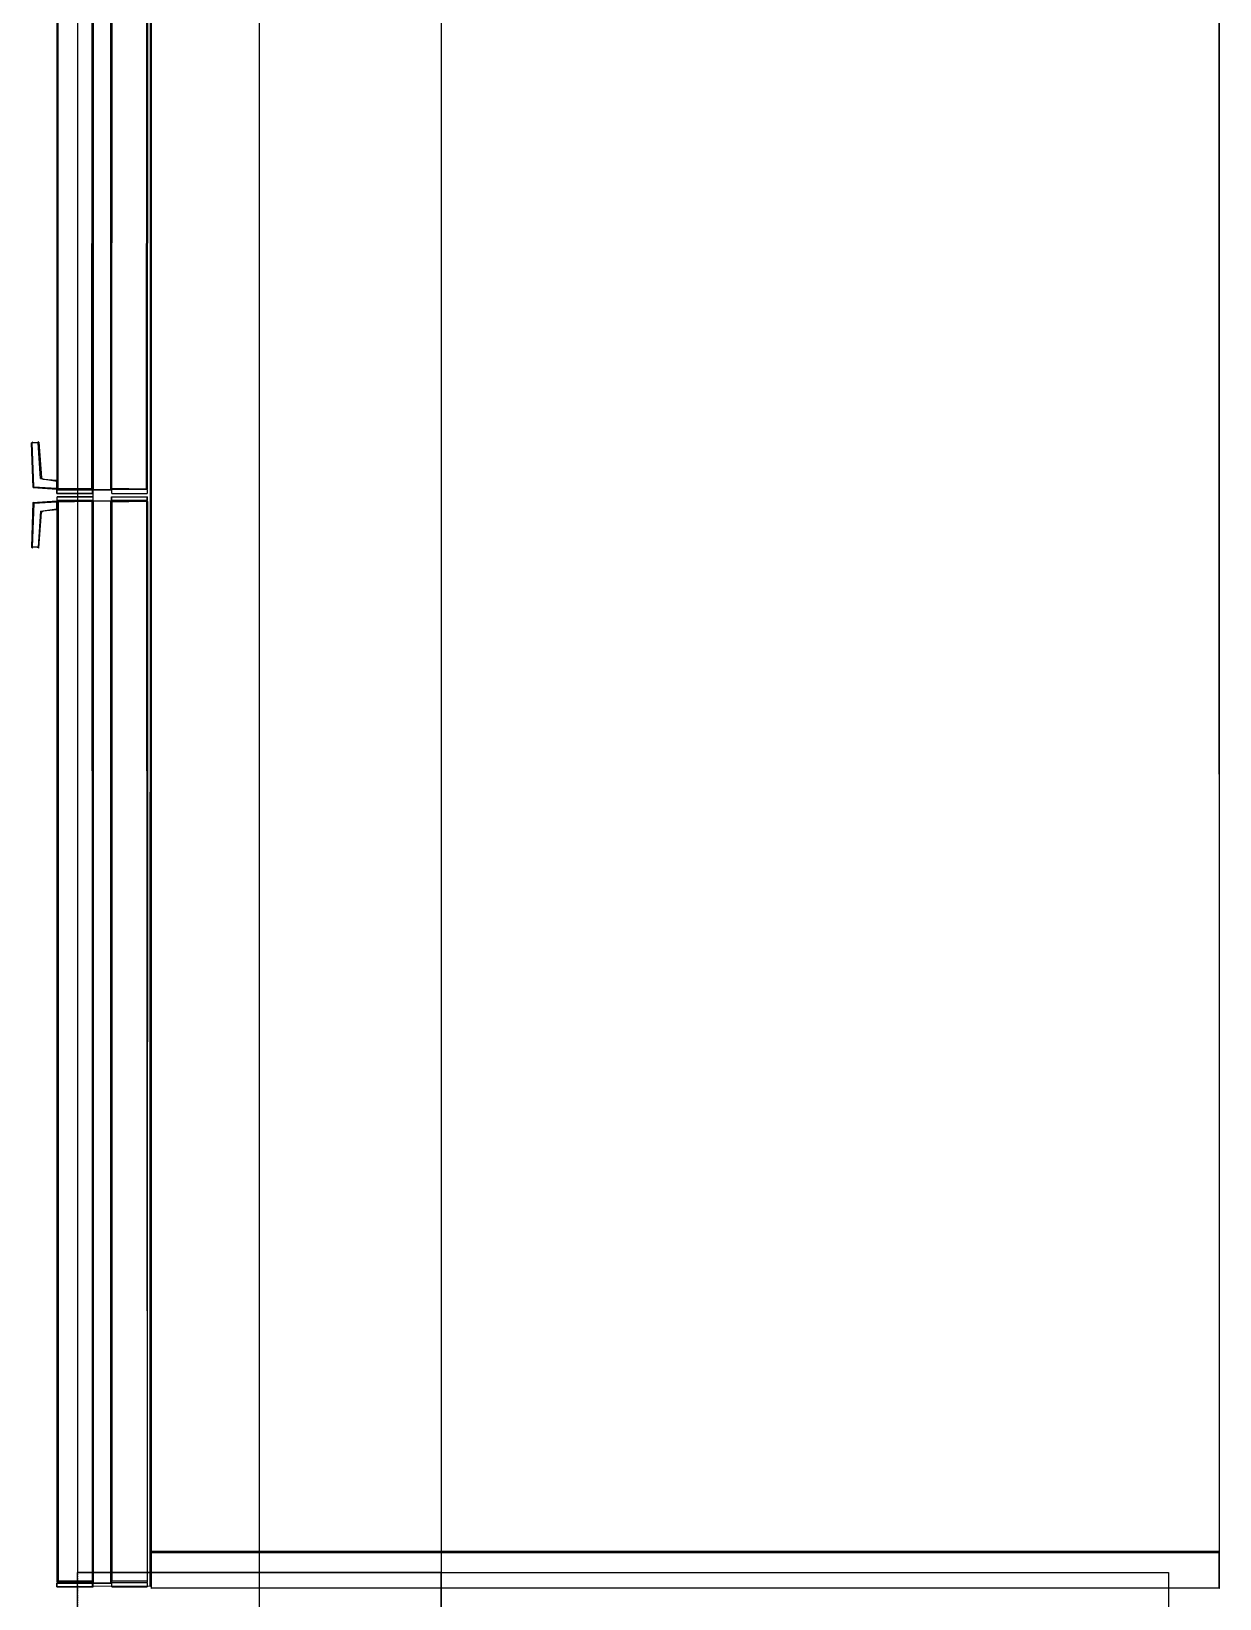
# Model space of a CAD drawing. Extents: x 11992 to 29481, y -6727 to 6811.
# Drawn here: x 15874 to 16528, y -2334 to -1472 of the extents above; entities that cross this region are included whole.
import ezdxf

# ---------------------------------------------------------------- set-up
doc = ezdxf.new("R2010")
doc.units = 0
doc.header["$MEASUREMENT"] = 0
doc.linetypes.add('DASHED', pattern=[19.05, 12.7, -6.35])
doc.layers.get('0').update_dxf_attribs({"color": 8, "linetype": 'CONTINUOUS'})
doc.layers.add('DQ-BEAM-DASH', color=8, linetype='DASHED')

# ---------------------------------------------------------------- blocks, each defined once
blk = doc.blocks.new('MB-B')
at = {"layer": 'DQ-BEAM-DASH', "ltscale": 0.01}
for p, q in [((-14200, 4800), (-14200, 1800)), ((-14000, 4800), (-14000, 1800))]:
    blk.add_line(p, q, dxfattribs=at)

msp = doc.modelspace()

# ---------------------------------------------------------------- linework, layer by layer
for p, q in [((15899.59, -769.41, 379.57), (15899.59, -2319.41, 379.57)), ((15899.59, -769.41, -40.43), (15899.59, -2319.41, -40.43)), ((15999.62, -769.41, -2440.43), (15999.62, -3969.41, -2440.43)), ((16099.59, -769.4, -40.43), (16099.59, -2319.4, -40.43)), ((16099.59, -769.4, 379.57), (16099.59, -2319.4, 379.57)), ((16099.59, -769.4, -40.43), (16099.59, -3969.41, -40.43)), ((16099.59, -769.4, 379.57), (16099.59, -3969.41, 379.57)), ((16099.62, -769.41, -2440.43), (16099.63, -3969.41, -2440.43)), ((15888.56, -1128.78, -2426.22), (15888.31, -1723.31, -2426.22)), ((15888.56, -1128.78, -2428.16), (15888.31, -1723.31, -2428.16)), ((15888.31, -1129.03, -72.23), (15888.56, -1723.56, -72.23)), ((15888.31, -1129.03, -70.29), (15888.56, -1723.56, -70.29)), ((15888.56, -1723.33, -1460.85), (15888.56, -1128.98, -1460.85)), ((15888.56, -1723.33, -1462.79), (15888.56, -1128.98, -1462.79)), ((15888.56, -1723.33, -1653.69), (15888.56, -1128.98, -1653.69)), ((15888.56, -1723.33, -1655.63), (15888.56, -1128.98, -1655.63)), ((15888.81, -1723.08, -1653.44), (15889.06, -1128.98, -1653.44)), ((15888.81, -1723.08, -1460.6), (15888.81, -1129.23, -1460.6)), ((15889.06, -1723.33, -1655.88), (15888.81, -1129.23, -1655.88)), ((15889.06, -1723.33, -1463.04), (15889.06, -1128.98, -1463.04)), ((15907.68, -1723.33, -1460.6), (15907.68, -1128.98, -1460.6)), ((15907.93, -1723.08, -1655.88), (15907.68, -1128.98, -1655.88)), ((15907.68, -1723.33, -1653.44), (15907.93, -1129.23, -1653.44)), ((15907.93, -1128.78, -72.23), (15907.93, -1723.56, -72.23)), ((15907.93, -1128.78, -70.29), (15907.93, -1723.56, -70.29)), ((15908.18, -1129.03, -2426.22), (15907.93, -1723.56, -2426.22)), ((15908.18, -1129.03, -2428.16), (15907.93, -1723.56, -2428.16)), ((15907.93, -1723.08, -1463.04), (15907.93, -1129.23, -1463.04)), ((15908.18, -2326.87, -2428.68), (15908.38, -1126.09, -2428.68)), ((15908.18, -2326.87, -2440.2), (15908.38, -1126.09, -2440.2)), ((15908.18, -1723.33, -1462.79), (15908.18, -1128.98, -1462.79)), ((15908.18, -1723.33, -1460.85), (15908.18, -1128.98, -1460.85)), ((15908.18, -1723.33, -1655.63), (15908.18, -1128.98, -1655.63)), ((15908.18, -1723.33, -1653.69), (15908.18, -1128.98, -1653.69)), ((15908.49, -1723.88, -2425.97), (15908.29, -1128.89, -2425.97)), ((15908.49, -1723.68, -72.28), (15908.49, -1128.69, -72.28)), ((15918.03, -1723.88, -2425.97), (15918.03, -1128.69, -2426.17)), ((15918.03, -1723.68, -72.28), (15918.03, -1128.69, -72.28)), ((15918.58, -1128.78, -70.29), (15918.33, -1723.31, -70.29)), ((15918.58, -1128.78, -2428.16), (15918.33, -1723.31, -2428.16)), ((15918.58, -1128.78, -2426.22), (15918.33, -1723.31, -2426.22)), ((15918.33, -1129.03, -72.22), (15918.33, -1723.31, -72.22)), ((15937.95, -1128.78, -2428.16), (15937.95, -1723.56, -2428.16)), ((15938.2, -1129.03, -2426.22), (15937.95, -1723.56, -2426.22)), ((15937.96, -1128.78, -72.22), (15937.96, -1723.56, -72.22)), ((15937.96, -1128.78, -70.29), (15937.96, -1723.56, -70.29)), ((15939.64, -2327.07, -2440.2), (15939.84, -1126.29, -2440.2)), ((15939.64, -2327.07, -2428.68), (15939.84, -1126.29, -2428.68)), ((15940.4, -2328.06, -50.38), (15940.4, -1125.18, -69.7)), ((15940.4, -2328.06, -69.7), (15940.4, -1125.78, -70)), ((16527.76, -2327.76, -50.38), (16527.76, -1125.48, -50.38)), ((16527.76, -2327.76, -69.7), (16527.76, -1125.48, -69.7)), ((15888.43, -1722.93, -72.77), (15888.56, -1129.29, -72.84)), ((15888.43, -1722.93, -1460.32), (15888.56, -1129.29, -1460.25)), ((15888.43, -1722.93, -1656.16), (15888.56, -1129.29, -1656.22)), ((15888.43, -1722.93, -2425.7), (15888.56, -1129.29, -2425.64)), ((15888.43, -1722.93, -1463.29), (15888.56, -1129.29, -1463.35)), ((15888.43, -1722.93, -1653.16), (15888.56, -1129.29, -1653.09)), ((15907.62, -1723.38, -72.59), (15907.94, -1129.29, -72.84)), ((15907.62, -1723.38, -1460.5), (15907.94, -1129.29, -1460.25)), ((15907.62, -1723.38, -1655.97), (15907.94, -1129.29, -1656.22)), ((15907.62, -1723.38, -2425.89), (15907.94, -1129.29, -2425.64)), ((15907.62, -1723.38, -1463.1), (15907.94, -1129.29, -1463.35)), ((15907.62, -1723.38, -1653.34), (15907.94, -1129.29, -1653.09)), ((15918.42, -1722.93, -72.77), (15918.55, -1129.29, -72.84)), ((15918.42, -1722.93, -2425.69), (15918.55, -1129.29, -2425.63)), ((15937.61, -1723.38, -72.59), (15937.93, -1129.29, -72.84)), ((15937.61, -1723.38, -2425.88), (15937.93, -1129.29, -2425.63)), ((15939.98, -2307.88, -2428.68), (15940.18, -1146.08, -2428.68)), ((15940.18, -2308.08, -2440.2), (15940.18, -1146.08, -2440.2)), ((16527.76, -2307.88, -2440.2), (16527.36, -1146.27, -2440.4)), ((16527.76, -2307.88, -2428.68), (16527.56, -1146.07, -2428.68)), ((15874.45, -1698.08, -1649.88), (15874.27, -1698.01, -1649.54)), ((15874.45, -1698.08, -1466.5), (15874.27, -1698.01, -1466.85)), ((15874.27, -1698.01, -1649.54), (15874.27, -1698.01, -1466.85)), ((15875.19, -1722.55, -1649.57), (15874.27, -1698.01, -1649.54)), ((15875.19, -1722.55, -1466.81), (15874.27, -1698.01, -1466.85)), ((15874.55, -1697.77, -1649.78), (15874.45, -1698.08, -1649.88)), ((15874.55, -1697.77, -1466.6), (15874.45, -1698.08, -1466.5)), ((15874.45, -1698.08, -1649.88), (15874.79, -1698.01, -1650.05)), ((15874.45, -1698.08, -1466.5), (15874.79, -1698.01, -1466.33)), ((15874.55, -1697.77, -1649.78), (15874.86, -1697.66, -1649.88)), ((15874.55, -1697.77, -1466.6), (15874.86, -1697.66, -1466.5)), ((15874.86, -1697.66, -1649.88), (15874.79, -1697.49, -1649.54)), ((15874.86, -1697.66, -1466.5), (15874.79, -1697.49, -1466.85)), ((15877.98, -1698.01, -1650.05), (15874.79, -1698.01, -1650.05)), ((15877.98, -1698.01, -1466.33), (15874.79, -1698.01, -1466.33)), ((15875.58, -1722.16, -1650.12), (15874.79, -1698.01, -1650.05)), ((15875.58, -1722.16, -1466.26), (15874.79, -1698.01, -1466.33)), ((15877.91, -1697.66, -1649.88), (15877.98, -1698.01, -1650.05)), ((15878.22, -1697.77, -1649.78), (15877.91, -1697.66, -1649.88)), ((15878.22, -1697.77, -1466.6), (15877.91, -1697.66, -1466.5)), ((15877.91, -1697.66, -1466.5), (15877.98, -1698.01, -1466.33)), ((15878.33, -1697.66, -1466.91), (15877.98, -1697.49, -1466.85)), ((15878.33, -1697.66, -1649.47), (15877.98, -1697.49, -1649.54)), ((15877.98, -1697.49, -1466.85), (15877.98, -1697.49, -1649.54)), ((15879.37, -1717.73, -1650.12), (15877.98, -1698.01, -1650.05)), ((15879.37, -1717.73, -1466.26), (15877.98, -1698.01, -1466.33)), ((15878.22, -1697.77, -1649.78), (15878.33, -1697.66, -1649.47)), ((15878.22, -1697.77, -1466.6), (15878.33, -1697.66, -1466.91)), ((15878.33, -1697.66, -1649.47), (15878.33, -1697.66, -1466.91)), ((15878.33, -1697.66, -1466.91), (15879.77, -1717.34, -1466.81)), ((15878.33, -1697.66, -1649.47), (15879.77, -1717.34, -1649.57)), ((15875.19, -1722.55, -1649.57), (15875.58, -1722.16, -1650.12)), ((15875.58, -1722.16, -1466.26), (15875.19, -1722.55, -1466.81)), ((15875.19, -1722.55, -1649.57), (15875.19, -1722.55, -1466.81)), ((15875.19, -1722.55, -1466.81), (15888.21, -1723.46, -1466.85)), ((15875.19, -1722.55, -1649.57), (15888.21, -1723.46, -1649.54)), ((15875.58, -1722.16, -1650.12), (15888.21, -1722.95, -1650.05)), ((15875.58, -1722.16, -1466.26), (15888.21, -1722.95, -1466.33)), ((15879.37, -1717.73, -1650.12), (15879.77, -1717.34, -1649.57)), ((15879.77, -1717.34, -1466.81), (15879.37, -1717.73, -1466.26)), ((15879.37, -1717.73, -1650.12), (15888.21, -1719.16, -1650.05)), ((15879.37, -1717.73, -1466.26), (15888.21, -1719.16, -1466.33)), ((15879.77, -1717.34, -1466.81), (15879.77, -1717.34, -1649.57)), ((15879.77, -1717.34, -1649.57), (15880.7, -1718.03, -1649.57)), ((15879.77, -1717.34, -1466.81), (15880.7, -1718.03, -1466.81)), ((15880.7, -1718.03, -1649.57), (15888.21, -1718.64, -1649.54)), ((15880.7, -1718.03, -1649.57), (15880.7, -1718.03, -1466.81)), ((15880.7, -1718.03, -1466.81), (15888.21, -1718.64, -1466.85)), ((15888.16, -1718.82, -1466.5), (15888.21, -1718.64, -1466.85)), ((15888.16, -1718.82, -1649.88), (15888.21, -1718.64, -1649.54)), ((15888.16, -1718.82, -1649.88), (15888.21, -1719.16, -1650.05)), ((15888.4, -1718.92, -1649.78), (15888.16, -1718.82, -1649.88)), ((15888.4, -1718.92, -1466.6), (15888.16, -1718.82, -1466.5)), ((15888.16, -1718.82, -1466.5), (15888.21, -1719.16, -1466.33)), ((15888.16, -1723.29, -1649.88), (15888.21, -1722.95, -1650.05)), ((15888.16, -1723.29, -1466.5), (15888.21, -1722.95, -1466.33)), ((15888.4, -1723.19, -1649.78), (15888.16, -1723.29, -1649.88)), ((15888.4, -1723.19, -1466.6), (15888.16, -1723.29, -1466.5)), ((15888.16, -1723.29, -1649.88), (15888.21, -1723.46, -1649.54)), ((15888.16, -1723.29, -1466.5), (15888.21, -1723.46, -1466.85)), ((15888.21, -1718.64, -1466.85), (15888.21, -1718.64, -1649.54)), ((15888.21, -1719.16, -1650.05), (15888.21, -1722.95, -1650.05)), ((15888.21, -1722.95, -1466.33), (15888.21, -1719.16, -1466.33)), ((15888.21, -1723.46, -1649.54), (15888.21, -1723.46, -1466.85)), ((15907.93, -1723.56, -2428.16), (15888.31, -1723.31, -2428.16)), ((15888.31, -1723.31, -2428.16), (15888.31, -1723.31, -2426.22)), ((15907.93, -1723.56, -2426.22), (15888.31, -1723.31, -2426.22)), ((15907.93, -1723.93, -2428.38), (15888.31, -1723.93, -2428.13)), ((15888.31, -1725.86, -2428.13), (15888.31, -1723.93, -2428.13)), ((15888.4, -1718.92, -1466.6), (15888.4, -1723.19, -1466.6)), ((15888.4, -1723.19, -1649.78), (15888.4, -1718.92, -1649.78)), ((15888.4, -1718.92, -1466.6), (15888.4, -1718.92, -1649.78)), ((15888.4, -1723.19, -1466.6), (15888.4, -1723.19, -1649.78)), ((15888.43, -1722.93, -72.77), (15907.62, -1723.38, -72.59)), ((15888.43, -1722.93, -72.77), (15888.43, -1722.93, -1460.32)), ((15888.43, -1722.93, -1460.32), (15907.62, -1723.38, -1460.5)), ((15888.43, -1722.93, -1656.16), (15907.62, -1723.38, -1655.97)), ((15888.43, -1722.93, -1656.16), (15888.43, -1722.93, -2425.7)), ((15888.43, -1722.93, -2425.7), (15907.62, -1723.38, -2425.89)), ((15888.43, -1722.93, -1463.29), (15888.43, -1722.93, -1653.16)), ((15888.43, -1722.93, -1463.29), (15907.62, -1723.38, -1463.1)), ((15888.43, -1722.93, -1653.16), (15907.62, -1723.38, -1653.34)), ((15888.56, -1723.33, -1460.85), (15888.65, -1723.24, -1460.69)), ((15888.65, -1723.24, -1462.94), (15888.56, -1723.33, -1462.79)), ((15888.56, -1723.33, -1653.69), (15888.65, -1723.24, -1653.53)), ((15888.65, -1723.24, -1655.78), (15888.56, -1723.33, -1655.63)), ((15888.56, -1723.33, -1460.85), (15888.56, -1723.33, -1462.79)), ((15888.81, -1723.58, -1462.79), (15888.56, -1723.33, -1462.79)), ((15888.56, -1723.33, -1460.85), (15888.81, -1723.58, -1460.85)), ((15888.56, -1723.33, -1653.69), (15888.56, -1723.33, -1655.63)), ((15888.81, -1723.58, -1655.63), (15888.56, -1723.33, -1655.63)), ((15888.56, -1723.33, -1653.69), (15888.81, -1723.58, -1653.69)), ((15888.78, -1723.59, -72.23), (15888.56, -1723.56, -72.23)), ((15888.56, -1723.56, -72.23), (15888.56, -1723.56, -70.29)), ((15888.78, -1723.59, -70.29), (15888.56, -1723.56, -70.29)), ((15888.56, -1723.93, -70.08), (15908.18, -1723.93, -70.33)), ((15888.56, -1725.86, -70.08), (15888.56, -1723.93, -70.08)), ((15888.56, -1723.93, -2428.38), (15888.56, -1723.93, -70.08)), ((15888.65, -1723.24, -1460.69), (15888.81, -1723.08, -1460.6)), ((15888.65, -1723.24, -1653.53), (15888.81, -1723.08, -1653.44)), ((15888.91, -1723.49, -1460.69), (15888.65, -1723.24, -1460.69)), ((15888.91, -1723.49, -1462.94), (15888.65, -1723.24, -1462.94)), ((15888.91, -1723.49, -1653.53), (15888.65, -1723.24, -1653.53)), ((15888.91, -1723.49, -1655.78), (15888.65, -1723.24, -1655.78)), ((15907.71, -1723.59, -70.29), (15888.78, -1723.59, -70.29)), ((15888.78, -1723.59, -72.23), (15907.71, -1723.59, -72.23)), ((15907.68, -1723.33, -1460.6), (15888.81, -1723.08, -1460.6)), ((15907.68, -1723.33, -1653.44), (15888.81, -1723.08, -1653.44)), ((15888.81, -1723.58, -1460.85), (15888.91, -1723.49, -1460.69)), ((15888.91, -1723.49, -1462.94), (15888.81, -1723.58, -1462.79)), ((15888.81, -1723.58, -1653.69), (15888.91, -1723.49, -1653.53)), ((15888.91, -1723.49, -1655.78), (15888.81, -1723.58, -1655.63)), ((15889.03, -1723.62, -1462.79), (15888.81, -1723.58, -1462.79)), ((15888.81, -1723.58, -1460.85), (15888.81, -1723.58, -1462.79)), ((15889.03, -1723.62, -1460.85), (15888.81, -1723.58, -1460.85)), ((15888.81, -1723.58, -1653.69), (15888.81, -1723.58, -1655.63)), ((15889.03, -1723.62, -1655.63), (15888.81, -1723.58, -1655.63)), ((15889.03, -1723.62, -1653.69), (15888.81, -1723.58, -1653.69)), ((15889.06, -1723.33, -1463.04), (15888.91, -1723.49, -1462.94)), ((15889.06, -1723.33, -1655.88), (15888.91, -1723.49, -1655.78)), ((15889.03, -1723.62, -1462.79), (15907.71, -1723.62, -1462.79)), ((15907.71, -1723.62, -1460.85), (15889.03, -1723.62, -1460.85)), ((15889.03, -1723.62, -1655.63), (15907.71, -1723.62, -1655.63)), ((15907.71, -1723.62, -1653.69), (15889.03, -1723.62, -1653.69)), ((15907.93, -1723.08, -1463.04), (15889.06, -1723.33, -1463.04)), ((15907.93, -1723.08, -1655.88), (15889.06, -1723.33, -1655.88)), ((15907.62, -1723.38, -72.59), (15907.62, -1723.38, -1460.5)), ((15907.62, -1723.38, -1655.97), (15907.62, -1723.38, -2425.89)), ((15907.62, -1723.38, -1463.1), (15907.62, -1723.38, -1653.34)), ((15907.84, -1723.49, -1460.69), (15907.68, -1723.33, -1460.6)), ((15907.84, -1723.49, -1653.53), (15907.68, -1723.33, -1653.44)), ((15907.71, -1723.59, -72.23), (15907.93, -1723.56, -72.23)), ((15907.71, -1723.59, -70.29), (15907.93, -1723.56, -70.29)), ((15907.71, -1723.62, -1460.85), (15907.93, -1723.58, -1460.85)), ((15907.71, -1723.62, -1462.79), (15907.93, -1723.58, -1462.79)), ((15907.71, -1723.62, -1653.69), (15907.93, -1723.58, -1653.69)), ((15907.71, -1723.62, -1655.63), (15907.93, -1723.58, -1655.63)), ((15907.84, -1723.49, -1460.69), (15908.09, -1723.24, -1460.69)), ((15908.09, -1723.24, -1462.94), (15907.84, -1723.49, -1462.94)), ((15907.84, -1723.49, -1653.53), (15908.09, -1723.24, -1653.53)), ((15908.09, -1723.24, -1655.78), (15907.84, -1723.49, -1655.78)), ((15907.93, -1723.58, -1460.85), (15907.84, -1723.49, -1460.69)), ((15907.93, -1723.58, -1462.79), (15907.84, -1723.49, -1462.94)), ((15907.93, -1723.58, -1653.69), (15907.84, -1723.49, -1653.53)), ((15907.93, -1723.58, -1655.63), (15907.84, -1723.49, -1655.78)), ((15908.09, -1723.24, -1462.94), (15907.93, -1723.08, -1463.04)), ((15908.09, -1723.24, -1655.78), (15907.93, -1723.08, -1655.88)), ((15907.93, -1723.58, -1460.85), (15908.18, -1723.33, -1460.85)), ((15908.18, -1723.33, -1462.79), (15907.93, -1723.58, -1462.79)), ((15907.93, -1723.58, -1653.69), (15908.18, -1723.33, -1653.69)), ((15908.18, -1723.33, -1655.63), (15907.93, -1723.58, -1655.63)), ((15907.93, -1723.56, -2428.16), (15907.93, -1723.56, -2426.22)), ((15907.93, -1723.56, -72.23), (15907.93, -1723.56, -70.29)), ((15907.93, -1723.58, -1460.85), (15907.93, -1723.58, -1462.79)), ((15907.93, -1723.58, -1653.69), (15907.93, -1723.58, -1655.63)), ((15907.93, -1725.86, -2428.38), (15907.93, -1723.93, -2428.38)), ((15907.93, -1723.93, -2428.38), (15908.18, -1723.93, -70.33)), ((15908.18, -1723.33, -1462.79), (15908.09, -1723.24, -1462.94)), ((15908.18, -1723.33, -1460.85), (15908.09, -1723.24, -1460.69)), ((15908.18, -1723.33, -1655.63), (15908.09, -1723.24, -1655.78)), ((15908.18, -1723.33, -1653.69), (15908.09, -1723.24, -1653.53)), ((15908.18, -1723.33, -1460.85), (15908.18, -1723.33, -1462.79)), ((15908.18, -1723.33, -1653.69), (15908.18, -1723.33, -1655.63)), ((15908.18, -1725.86, -70.33), (15908.18, -1723.93, -70.33)), ((15908.49, -1723.88, -2425.97), (15908.49, -1723.68, -72.28)), ((15908.49, -1723.68, -72.28), (15918.03, -1723.68, -72.28)), ((15908.49, -1723.88, -2425.97), (15918.03, -1723.88, -2425.97)), ((15918.03, -1723.88, -2425.97), (15918.03, -1723.68, -72.28)), ((15918.33, -1723.31, -72.22), (15918.33, -1723.31, -70.29)), ((15918.33, -1723.31, -72.22), (15937.96, -1723.56, -72.22)), ((15918.33, -1723.31, -70.29), (15937.96, -1723.56, -70.29)), ((15918.33, -1723.31, -2428.16), (15918.42, -1723.47, -2428.16)), ((15918.33, -1723.31, -2428.16), (15918.33, -1723.31, -2426.22)), ((15918.42, -1723.47, -2426.22), (15918.33, -1723.31, -2426.22)), ((15918.42, -1722.93, -72.77), (15937.61, -1723.38, -72.59)), ((15918.42, -1722.93, -72.77), (15918.42, -1722.93, -2425.69)), ((15918.42, -1722.93, -2425.69), (15937.61, -1723.38, -2425.88)), ((15918.42, -1723.47, -2428.16), (15918.58, -1723.56, -2428.16)), ((15918.58, -1723.56, -2426.22), (15918.42, -1723.47, -2426.22)), ((15918.58, -1723.56, -2428.16), (15937.95, -1723.56, -2428.16)), ((15918.58, -1725.86, -70.08), (15918.58, -1723.93, -70.08)), ((15918.58, -1725.86, -2428.38), (15918.58, -1723.93, -2428.38)), ((15937.61, -1723.38, -72.59), (15937.61, -1723.38, -2425.88)), ((15937.96, -1723.56, -72.22), (15937.96, -1723.56, -70.29)), ((15938.21, -1723.93, -2428.13), (15937.96, -1723.93, -70.08)), ((15938.21, -1725.86, -2428.13), (15938.21, -1723.93, -2428.13)), ((15938.21, -1725.86, -70.33), (15938.21, -1723.93, -70.33)), ((15875.18, -1730.86, -1649.57), (15874.27, -1755.41, -1649.54)), ((15875.18, -1730.86, -1466.81), (15874.27, -1755.41, -1466.85)), ((15875.58, -1731.26, -1650.12), (15874.79, -1755.41, -1650.05)), ((15875.58, -1731.26, -1466.26), (15874.79, -1755.41, -1466.33)), ((15875.18, -1730.86, -1466.81), (15888.21, -1729.95, -1466.85)), ((15875.18, -1730.86, -1649.57), (15888.21, -1729.95, -1649.54)), ((15875.18, -1730.86, -1649.57), (15875.18, -1730.86, -1466.81)), ((15875.18, -1730.86, -1649.57), (15875.58, -1731.26, -1650.12)), ((15875.58, -1731.26, -1466.26), (15875.18, -1730.86, -1466.81)), ((15875.58, -1731.26, -1650.12), (15888.21, -1730.47, -1650.05)), ((15875.58, -1731.26, -1466.26), (15888.21, -1730.47, -1466.33)), ((15888.16, -1730.12, -1649.88), (15888.21, -1729.95, -1649.54)), ((15888.16, -1730.12, -1466.5), (15888.21, -1729.95, -1466.85)), ((15888.4, -1730.22, -1649.78), (15888.16, -1730.12, -1649.88)), ((15888.4, -1730.22, -1466.6), (15888.16, -1730.12, -1466.5)), ((15888.16, -1730.12, -1649.88), (15888.21, -1730.47, -1650.05)), ((15888.16, -1730.12, -1466.5), (15888.21, -1730.47, -1466.33)), ((15888.21, -1729.95, -1649.54), (15888.21, -1729.95, -1466.85)), ((15888.21, -1734.25, -1650.05), (15888.21, -1730.47, -1650.05)), ((15888.21, -1730.47, -1466.33), (15888.21, -1734.25, -1466.33)), ((15888.31, -1725.86, -2428.13), (15888.56, -1725.86, -70.08)), ((15888.31, -1725.86, -2428.13), (15907.93, -1725.86, -2428.38)), ((15888.56, -1730.09, -2426.22), (15888.31, -2324.62, -2426.22)), ((15888.56, -1730.09, -2428.16), (15888.31, -2324.62, -2428.16)), ((15907.93, -1730.09, -72.23), (15888.31, -1730.34, -72.23)), ((15907.93, -1730.09, -70.29), (15888.31, -1730.34, -70.29)), ((15888.31, -1730.34, -72.23), (15888.31, -1730.34, -70.29)), ((15888.31, -1730.34, -72.23), (15888.56, -2324.87, -72.23)), ((15888.31, -1730.34, -70.29), (15888.56, -2324.87, -70.29)), ((15888.4, -1734.5, -1466.6), (15888.4, -1730.22, -1466.6)), ((15888.4, -1730.22, -1466.6), (15888.4, -1730.22, -1649.78)), ((15888.4, -1730.22, -1649.78), (15888.4, -1734.5, -1649.78)), ((15888.43, -1730.49, -72.77), (15907.62, -1730.03, -72.59)), ((15888.43, -1730.49, -1460.32), (15907.62, -1730.03, -1460.5)), ((15888.43, -1730.49, -1656.16), (15907.62, -1730.03, -1655.97)), ((15888.43, -1730.49, -2425.7), (15907.62, -1730.03, -2425.89)), ((15888.43, -1730.49, -1463.29), (15907.62, -1730.03, -1463.1)), ((15888.43, -1730.49, -1653.16), (15907.62, -1730.03, -1653.34)), ((15888.43, -1730.49, -72.77), (15888.56, -2324.12, -72.84)), ((15888.43, -1730.49, -72.77), (15888.43, -1730.49, -1460.32)), ((15888.43, -1730.49, -1460.32), (15888.56, -2324.12, -1460.25)), ((15888.43, -1730.49, -1656.16), (15888.56, -2324.12, -1656.22)), ((15888.43, -1730.49, -1656.16), (15888.43, -1730.49, -2425.7)), ((15888.43, -1730.49, -2425.7), (15888.56, -2324.12, -2425.64)), ((15888.43, -1730.49, -1463.29), (15888.56, -2324.12, -1463.35)), ((15888.43, -1730.49, -1463.29), (15888.43, -1730.49, -1653.16)), ((15888.43, -1730.49, -1653.16), (15888.56, -2324.12, -1653.09)), ((15907.71, -1725.86, -70.04), (15888.56, -1725.86, -70.08)), ((15888.56, -1727.8, -70.08), (15908.18, -1727.8, -70.33)), ((15908.18, -1727.8, -2428.09), (15888.56, -1727.8, -2428.34)), ((15888.56, -1729.73, -70.08), (15888.56, -1727.8, -70.08)), ((15888.56, -1729.73, -2428.34), (15888.56, -1727.8, -2428.34)), ((15888.56, -1727.8, -2428.34), (15888.56, -1727.8, -70.08)), ((15907.71, -1729.73, -70.04), (15888.56, -1729.73, -70.08)), ((15907.93, -1729.73, -2428.34), (15888.56, -1729.73, -2428.34)), ((15888.56, -1729.73, -2428.34), (15888.56, -1729.73, -70.08)), ((15888.81, -1729.83, -1655.63), (15888.56, -1730.08, -1655.63)), ((15888.56, -1730.08, -1653.69), (15888.81, -1729.83, -1653.69)), ((15888.81, -1729.83, -1462.79), (15888.56, -1730.08, -1462.79)), ((15888.56, -1730.08, -1460.85), (15888.81, -1729.83, -1460.85)), ((15888.77, -1730.05, -2426.22), (15888.56, -1730.09, -2426.22)), ((15888.77, -1730.05, -2428.16), (15888.56, -1730.09, -2428.16)), ((15888.56, -1730.08, -1653.69), (15888.56, -1730.08, -1655.63)), ((15888.56, -1730.08, -1653.69), (15888.56, -2324.44, -1653.69)), ((15888.56, -1730.08, -1653.69), (15888.65, -1730.17, -1653.53)), ((15888.65, -1730.17, -1655.78), (15888.56, -1730.08, -1655.63)), ((15888.56, -1730.08, -1655.63), (15888.56, -2324.44, -1655.63)), ((15888.56, -1730.08, -1460.85), (15888.56, -1730.08, -1462.79)), ((15888.56, -1730.08, -1460.85), (15888.56, -2324.44, -1460.85)), ((15888.56, -1730.08, -1460.85), (15888.65, -1730.17, -1460.69)), ((15888.65, -1730.17, -1462.94), (15888.56, -1730.08, -1462.79)), ((15888.56, -1730.08, -1462.79), (15888.56, -2324.44, -1462.79)), ((15888.56, -1730.09, -2428.16), (15888.56, -1730.09, -2426.22)), ((15888.9, -1729.92, -1653.53), (15888.65, -1730.17, -1653.53)), ((15888.9, -1729.92, -1655.78), (15888.65, -1730.17, -1655.78)), ((15888.9, -1729.92, -1460.69), (15888.65, -1730.17, -1460.69)), ((15888.9, -1729.92, -1462.94), (15888.65, -1730.17, -1462.94)), ((15888.65, -1730.17, -1653.53), (15888.81, -1730.33, -1653.44)), ((15888.81, -1730.33, -1655.88), (15888.65, -1730.17, -1655.78)), ((15888.81, -1730.33, -1463.04), (15888.65, -1730.17, -1462.94)), ((15907.71, -1730.05, -2428.16), (15888.77, -1730.05, -2428.16)), ((15888.77, -1730.05, -2426.22), (15907.71, -1730.05, -2426.22)), ((15889.03, -1729.8, -1655.63), (15888.81, -1729.83, -1655.63)), ((15889.03, -1729.8, -1653.69), (15888.81, -1729.83, -1653.69)), ((15889.03, -1729.8, -1462.79), (15888.81, -1729.83, -1462.79)), ((15889.03, -1729.8, -1460.85), (15888.81, -1729.83, -1460.85)), ((15888.81, -1729.83, -1653.69), (15888.81, -1729.83, -1655.63)), ((15888.81, -1729.83, -1653.69), (15888.9, -1729.92, -1653.53)), ((15888.9, -1729.92, -1655.78), (15888.81, -1729.83, -1655.63)), ((15888.81, -1729.83, -1460.85), (15888.81, -1729.83, -1462.79)), ((15888.81, -1729.83, -1460.85), (15888.9, -1729.92, -1460.69)), ((15888.9, -1729.92, -1462.94), (15888.81, -1729.83, -1462.79)), ((15907.68, -1730.08, -1655.88), (15888.81, -1730.33, -1655.88)), ((15907.68, -1730.08, -1653.44), (15888.81, -1730.33, -1653.44)), ((15907.68, -1730.08, -1463.04), (15888.81, -1730.33, -1463.04)), ((15888.81, -1730.33, -1653.44), (15888.81, -2324.19, -1653.44)), ((15888.81, -1730.33, -1655.88), (15889.06, -2324.44, -1655.88)), ((15888.81, -1730.33, -1463.04), (15889.06, -2324.44, -1463.04)), ((15888.9, -1729.92, -1460.69), (15889.06, -1730.08, -1460.6)), ((15889.03, -1729.8, -1655.63), (15907.71, -1729.8, -1655.63)), ((15907.71, -1729.8, -1653.69), (15889.03, -1729.8, -1653.69)), ((15889.03, -1729.8, -1462.79), (15907.71, -1729.8, -1462.79)), ((15907.71, -1729.8, -1460.85), (15889.03, -1729.8, -1460.85)), ((15907.93, -1730.33, -1460.6), (15889.06, -1730.08, -1460.6)), ((15889.06, -1730.08, -1460.6), (15889.06, -2324.44, -1460.6)), ((15907.62, -1730.03, -72.59), (15907.94, -2324.12, -72.84)), ((15907.62, -1730.03, -1460.5), (15907.94, -2324.12, -1460.25)), ((15907.62, -1730.03, -72.59), (15907.62, -1730.03, -1460.5)), ((15907.62, -1730.03, -1655.97), (15907.94, -2324.12, -1656.22)), ((15907.62, -1730.03, -2425.89), (15907.94, -2324.12, -2425.64)), ((15907.62, -1730.03, -1655.97), (15907.62, -1730.03, -2425.89)), ((15907.62, -1730.03, -1463.1), (15907.94, -2324.12, -1463.35)), ((15907.62, -1730.03, -1653.34), (15907.94, -2324.12, -1653.09)), ((15907.62, -1730.03, -1463.1), (15907.62, -1730.03, -1653.34)), ((15907.84, -1729.92, -1653.53), (15907.68, -1730.08, -1653.44)), ((15907.84, -1729.92, -1655.78), (15907.68, -1730.08, -1655.88)), ((15907.84, -1729.92, -1462.94), (15907.68, -1730.08, -1463.04)), ((15907.68, -1730.08, -1653.44), (15907.68, -2324.44, -1653.44)), ((15907.68, -1730.08, -1655.88), (15907.93, -2324.19, -1655.88)), ((15907.68, -1730.08, -1463.04), (15907.93, -2324.19, -1463.04)), ((15908.18, -1725.86, -70.33), (15907.71, -1725.86, -70.04)), ((15908.18, -1729.73, -70.33), (15907.71, -1729.73, -70.04)), ((15907.71, -1729.8, -1653.69), (15907.93, -1729.83, -1653.69)), ((15907.71, -1729.8, -1655.63), (15907.93, -1729.83, -1655.63)), ((15907.71, -1729.8, -1460.85), (15907.93, -1729.83, -1460.85)), ((15907.71, -1729.8, -1462.79), (15907.93, -1729.83, -1462.79)), ((15907.71, -1730.05, -2428.16), (15907.93, -1730.09, -2428.16)), ((15907.71, -1730.05, -2426.22), (15907.93, -1730.09, -2426.22)), ((15907.93, -1729.83, -1653.69), (15907.84, -1729.92, -1653.53)), ((15907.93, -1729.83, -1655.63), (15907.84, -1729.92, -1655.78)), ((15907.93, -1729.83, -1460.85), (15907.84, -1729.92, -1460.69)), ((15907.93, -1729.83, -1462.79), (15907.84, -1729.92, -1462.94)), ((15907.84, -1729.92, -1653.53), (15908.09, -1730.17, -1653.53)), ((15908.09, -1730.17, -1655.78), (15907.84, -1729.92, -1655.78)), ((15907.84, -1729.92, -1460.69), (15908.09, -1730.17, -1460.69)), ((15908.09, -1730.17, -1462.94), (15907.84, -1729.92, -1462.94)), ((15907.93, -1725.86, -2428.38), (15908.18, -1725.86, -70.33)), ((15907.93, -1727.8, -2428.34), (15907.93, -1727.8, -70.08)), ((15907.93, -1729.73, -2428.34), (15908.18, -1729.73, -2428.09)), ((15907.93, -1729.83, -1653.69), (15908.18, -1730.08, -1653.69)), ((15908.18, -1730.08, -1655.63), (15907.93, -1729.83, -1655.63)), ((15907.93, -1729.83, -1653.69), (15907.93, -1729.83, -1655.63)), ((15907.93, -1729.83, -1460.85), (15908.18, -1730.08, -1460.85)), ((15908.18, -1730.08, -1462.79), (15907.93, -1729.83, -1462.79)), ((15907.93, -1729.83, -1460.85), (15907.93, -1729.83, -1462.79)), ((15907.93, -1730.09, -2428.16), (15908.09, -1730.18, -2428.16)), ((15908.09, -1730.18, -2426.22), (15907.93, -1730.09, -2426.22)), ((15907.93, -1730.09, -72.23), (15907.93, -2324.87, -72.23)), ((15907.93, -1730.09, -70.29), (15907.93, -2324.87, -70.29)), ((15907.93, -1730.09, -72.23), (15907.93, -1730.09, -70.29)), ((15908.09, -1730.17, -1460.69), (15907.93, -1730.33, -1460.6)), ((15907.93, -1730.33, -1460.6), (15907.93, -2324.19, -1460.6)), ((15908.18, -1730.34, -2426.22), (15907.93, -2324.87, -2426.22)), ((15908.18, -1730.34, -2428.16), (15907.93, -2324.87, -2428.16)), ((15908.18, -1730.08, -1655.63), (15908.09, -1730.17, -1655.78)), ((15908.18, -1730.08, -1653.69), (15908.09, -1730.17, -1653.53)), ((15908.18, -1730.08, -1462.79), (15908.09, -1730.17, -1462.94)), ((15908.18, -1730.08, -1460.85), (15908.09, -1730.17, -1460.69)), ((15908.09, -1730.18, -2428.16), (15908.18, -1730.34, -2428.16)), ((15908.18, -1730.34, -2426.22), (15908.09, -1730.18, -2426.22)), ((15908.18, -1729.73, -70.33), (15908.18, -1727.8, -70.33)), ((15908.18, -1729.73, -2428.09), (15908.18, -1727.8, -2428.09)), ((15908.18, -1729.73, -2428.09), (15908.18, -1729.73, -70.33)), ((15908.18, -1730.08, -1655.63), (15908.18, -2324.44, -1655.63)), ((15908.18, -1730.08, -1653.69), (15908.18, -1730.08, -1655.63)), ((15908.18, -1730.08, -1653.69), (15908.18, -2324.44, -1653.69)), ((15908.18, -1730.08, -1462.79), (15908.18, -2324.44, -1462.79)), ((15908.18, -1730.08, -1460.85), (15908.18, -1730.08, -1462.79)), ((15908.18, -1730.08, -1460.85), (15908.18, -2324.44, -1460.85)), ((15908.18, -1730.34, -2428.16), (15908.18, -1730.34, -2426.22)), ((15908.29, -1730.19, -2425.97), (15918.03, -1729.99, -2426.17)), ((15908.29, -1730.19, -2425.97), (15908.49, -1729.99, -72.28)), ((15908.49, -2325.19, -2425.97), (15908.29, -1730.19, -2425.97)), ((15908.49, -1729.99, -72.28), (15918.03, -1729.99, -72.28)), ((15908.49, -2324.99, -72.28), (15908.49, -1729.99, -72.28)), ((15918.03, -1729.99, -2426.17), (15918.03, -1729.99, -72.28)), ((15918.03, -2325.19, -2425.97), (15918.03, -1729.99, -2426.17)), ((15918.03, -2324.99, -72.28), (15918.03, -1729.99, -72.28)), ((15918.33, -1727.8, -2428.09), (15937.95, -1727.8, -2428.34)), ((15918.33, -1729.73, -2428.09), (15918.33, -1727.8, -2428.09)), ((15918.33, -1727.8, -2428.09), (15918.58, -1727.8, -70.08)), ((15937.95, -1729.73, -2428.34), (15918.33, -1729.73, -2428.09)), ((15918.33, -1729.73, -2428.09), (15918.58, -1729.73, -70.08)), ((15918.58, -1730.09, -70.29), (15918.33, -2324.62, -70.29)), ((15918.58, -1730.09, -2428.16), (15918.33, -2324.62, -2428.16)), ((15918.58, -1730.09, -2426.22), (15918.33, -2324.62, -2426.22)), ((15918.43, -1730.18, -72.22), (15918.33, -1730.34, -72.22)), ((15918.33, -1730.34, -70.29), (15918.43, -1730.18, -70.29)), ((15918.33, -1730.34, -72.22), (15918.33, -2324.62, -72.22)), ((15918.33, -1730.34, -72.22), (15918.33, -1730.34, -70.29)), ((15918.42, -1730.49, -72.77), (15937.61, -1730.03, -72.59)), ((15918.42, -1730.49, -2425.69), (15937.61, -1730.03, -2425.88)), ((15918.42, -1730.49, -72.77), (15918.55, -2324.13, -72.84)), ((15918.42, -1730.49, -72.77), (15918.42, -1730.49, -2425.69)), ((15918.42, -1730.49, -2425.69), (15918.55, -2324.12, -2425.63)), ((15918.58, -1730.09, -72.22), (15918.43, -1730.18, -72.22)), ((15918.43, -1730.18, -70.29), (15918.58, -1730.09, -70.29)), ((15918.8, -1725.86, -70.04), (15918.58, -1725.86, -70.08)), ((15918.58, -1725.86, -2428.38), (15937.96, -1725.86, -70.08)), ((15918.58, -1729.73, -70.08), (15918.58, -1727.8, -70.08)), ((15918.58, -1727.8, -70.08), (15938.21, -1727.8, -70.33)), ((15918.58, -1729.73, -70.08), (15938.21, -1729.73, -70.33)), ((15918.58, -1730.09, -72.22), (15937.96, -1730.09, -72.22)), ((15918.58, -1730.09, -70.29), (15937.96, -1730.09, -72.22)), ((15918.58, -1730.09, -2426.22), (15938.2, -1730.34, -2426.22)), ((15937.95, -1730.09, -2428.16), (15918.58, -1730.09, -2426.22)), ((15937.61, -1730.03, -72.59), (15937.93, -2324.13, -72.84)), ((15937.61, -1730.03, -2425.88), (15937.93, -2324.12, -2425.63)), ((15937.61, -1730.03, -72.59), (15937.61, -1730.03, -2425.88)), ((15937.95, -1729.73, -2428.34), (15937.95, -1727.8, -2428.34)), ((15937.95, -1727.8, -2428.34), (15938.21, -1727.8, -70.33)), ((15937.95, -1729.73, -2428.34), (15938.21, -1729.73, -70.33)), ((15938.2, -1730.34, -2428.16), (15937.95, -1730.09, -2428.16)), ((15937.95, -1730.09, -2428.16), (15937.95, -2324.87, -2428.16)), ((15938.2, -1730.34, -2426.22), (15937.95, -2324.87, -2426.22)), ((15937.96, -1730.09, -72.22), (15937.96, -2324.87, -72.22)), ((15937.96, -1730.09, -70.29), (15937.96, -2324.87, -70.29)), ((15938.2, -1730.34, -2428.16), (15938.2, -1730.34, -2426.22)), ((15938.21, -1729.73, -70.33), (15938.21, -1727.8, -70.33)), ((15879.37, -1735.69, -1650.12), (15877.98, -1755.41, -1650.05)), ((15879.37, -1735.69, -1466.26), (15877.98, -1755.41, -1466.33)), ((15878.33, -1755.75, -1466.91), (15879.77, -1736.08, -1466.81)), ((15878.33, -1755.75, -1649.47), (15879.77, -1736.08, -1649.57)), ((15879.37, -1735.69, -1650.12), (15888.21, -1734.25, -1650.05)), ((15879.37, -1735.69, -1466.26), (15888.21, -1734.25, -1466.33)), ((15879.37, -1735.69, -1650.12), (15879.77, -1736.08, -1649.57)), ((15879.77, -1736.08, -1466.81), (15879.37, -1735.69, -1466.26)), ((15879.77, -1736.08, -1649.57), (15880.7, -1735.39, -1649.57)), ((15879.77, -1736.08, -1466.81), (15880.7, -1735.39, -1466.81)), ((15879.77, -1736.08, -1466.81), (15879.77, -1736.08, -1649.57)), ((15880.7, -1735.39, -1649.57), (15888.21, -1734.77, -1649.54)), ((15880.7, -1735.39, -1466.81), (15888.21, -1734.77, -1466.85)), ((15880.7, -1735.39, -1649.57), (15880.7, -1735.39, -1466.81)), ((15888.16, -1734.6, -1649.88), (15888.21, -1734.25, -1650.05)), ((15888.16, -1734.6, -1466.5), (15888.21, -1734.25, -1466.33)), ((15888.4, -1734.5, -1649.78), (15888.16, -1734.6, -1649.88)), ((15888.4, -1734.5, -1466.6), (15888.16, -1734.6, -1466.5)), ((15888.16, -1734.6, -1466.5), (15888.21, -1734.77, -1466.85)), ((15888.16, -1734.6, -1649.88), (15888.21, -1734.77, -1649.54)), ((15888.21, -1734.77, -1466.85), (15888.21, -1734.77, -1649.54)), ((15888.4, -1734.5, -1466.6), (15888.4, -1734.5, -1649.78)), ((15874.45, -1755.34, -1649.88), (15874.27, -1755.41, -1649.54)), ((15874.44, -1755.34, -1466.5), (15874.27, -1755.41, -1466.85)), ((15874.27, -1755.41, -1649.54), (15874.27, -1755.41, -1466.85)), ((15874.55, -1755.65, -1466.6), (15874.44, -1755.34, -1466.5)), ((15874.44, -1755.34, -1466.5), (15874.79, -1755.41, -1466.33)), ((15874.55, -1755.65, -1649.78), (15874.45, -1755.34, -1649.88)), ((15874.45, -1755.34, -1649.88), (15874.79, -1755.41, -1650.05)), ((15874.55, -1755.65, -1649.78), (15874.86, -1755.75, -1649.88)), ((15874.55, -1755.65, -1466.6), (15874.86, -1755.75, -1466.5)), ((15877.98, -1755.41, -1650.05), (15874.79, -1755.41, -1650.05)), ((15877.98, -1755.41, -1466.33), (15874.79, -1755.41, -1466.33)), ((15874.86, -1755.75, -1649.88), (15874.79, -1755.92, -1649.54)), ((15874.86, -1755.75, -1466.5), (15874.79, -1755.92, -1466.85)), ((15877.91, -1755.75, -1649.88), (15877.98, -1755.41, -1650.05)), ((15877.91, -1755.75, -1466.5), (15877.98, -1755.41, -1466.33)), ((15878.22, -1755.65, -1649.78), (15877.91, -1755.75, -1649.88)), ((15878.22, -1755.65, -1466.6), (15877.91, -1755.75, -1466.5)), ((15878.33, -1755.75, -1466.91), (15877.98, -1755.92, -1466.85)), ((15878.33, -1755.75, -1649.47), (15877.98, -1755.92, -1649.54)), ((15877.98, -1755.92, -1466.85), (15877.98, -1755.92, -1649.54)), ((15878.22, -1755.65, -1649.78), (15878.33, -1755.75, -1649.47)), ((15878.22, -1755.65, -1466.6), (15878.33, -1755.75, -1466.91)), ((15878.33, -1755.75, -1649.47), (15878.33, -1755.75, -1466.91)), ((16527.76, -2307.88, -2440.2), (15939.98, -2307.88, -2428.68)), ((15939.98, -2307.88, -2428.68), (15940.18, -2308.08, -2428.68)), ((16527.76, -2307.88, -2440.2), (15940.18, -2308.08, -2440.2)), ((15940.18, -2308.08, -2440.2), (15940.18, -2308.08, -2428.68)), ((16527.46, -2308.58, -2440.33), (15940.4, -2308.58, -2440.33)), ((16527.76, -2308.58, -70.42), (15940.4, -2308.58, -70.12)), ((15940.4, -2327.91, -2440.33), (15940.4, -2308.58, -2440.33)), ((15940.4, -2308.58, -2440.33), (15940.4, -2308.58, -70.12)), ((15940.4, -2327.91, -70.12), (15940.4, -2308.58, -70.12)), ((16527.46, -2308.58, -2440.33), (16527.76, -2308.58, -70.42)), ((16527.46, -2327.91, -2440.33), (16527.46, -2308.58, -2440.33)), ((16527.76, -2327.91, -70.42), (16527.76, -2308.58, -70.42)), ((15907.93, -2324.87, -2428.16), (15888.31, -2324.62, -2428.16)), ((15888.31, -2324.62, -2428.16), (15888.31, -2324.62, -2426.22)), ((15907.93, -2324.87, -2426.22), (15888.31, -2324.62, -2426.22)), ((15907.93, -2325.24, -2428.38), (15888.31, -2325.24, -2428.13)), ((15888.31, -2327.17, -2428.13), (15888.31, -2325.24, -2428.13)), ((15888.31, -2327.17, -2428.13), (15888.56, -2327.17, -70.08)), ((15888.31, -2327.17, -2428.13), (15907.93, -2327.17, -2428.38)), ((15907.94, -2324.12, -72.84), (15888.56, -2324.12, -72.84)), ((15888.56, -2324.12, -72.84), (15888.56, -2324.12, -1460.25)), ((15907.94, -2324.12, -1460.25), (15888.56, -2324.12, -1460.25)), ((15888.56, -2324.12, -1463.35), (15907.94, -2324.12, -1653.09)), ((15888.66, -2324.34, -1653.53), (15888.56, -2324.44, -1653.69)), ((15888.56, -2324.44, -1655.63), (15888.66, -2324.34, -1655.78)), ((15888.66, -2324.34, -1460.69), (15888.56, -2324.44, -1460.85)), ((15888.56, -2324.44, -1462.79), (15888.66, -2324.34, -1462.94)), ((15888.56, -2324.44, -1653.69), (15888.56, -2324.44, -1655.63)), ((15888.81, -2324.69, -1653.69), (15888.56, -2324.44, -1653.69)), ((15888.56, -2324.44, -1655.63), (15888.81, -2324.69, -1655.63)), ((15888.56, -2324.44, -1460.85), (15888.56, -2324.44, -1462.79)), ((15888.81, -2324.69, -1460.85), (15888.56, -2324.44, -1460.85)), ((15888.56, -2324.44, -1462.79), (15888.81, -2324.69, -1462.79)), ((15888.78, -2324.9, -72.23), (15888.56, -2324.87, -72.23)), ((15888.56, -2324.87, -72.23), (15888.56, -2324.87, -70.29)), ((15888.78, -2324.9, -70.29), (15888.56, -2324.87, -70.29)), ((15888.56, -2325.24, -70.08), (15908.18, -2325.24, -70.33)), ((15888.56, -2327.17, -70.08), (15888.56, -2325.24, -70.08)), ((15888.56, -2325.24, -2428.38), (15888.56, -2325.24, -70.08)), ((15907.71, -2327.17, -70.04), (15888.56, -2327.17, -70.08)), ((15888.81, -2324.19, -1653.44), (15888.66, -2324.34, -1653.53)), ((15888.91, -2324.59, -1653.53), (15888.66, -2324.34, -1653.53)), ((15888.91, -2324.59, -1655.78), (15888.66, -2324.34, -1655.78)), ((15888.91, -2324.59, -1460.69), (15888.66, -2324.34, -1460.69)), ((15888.91, -2324.59, -1462.94), (15888.66, -2324.34, -1462.94)), ((15907.71, -2324.9, -70.29), (15888.78, -2324.9, -70.29)), ((15888.78, -2324.9, -72.23), (15907.71, -2324.9, -72.23)), ((15907.68, -2324.44, -1653.44), (15888.81, -2324.19, -1653.44)), ((15888.91, -2324.59, -1653.53), (15888.81, -2324.69, -1653.69)), ((15888.81, -2324.69, -1655.63), (15888.91, -2324.59, -1655.78)), ((15888.91, -2324.59, -1460.69), (15888.81, -2324.69, -1460.85)), ((15888.81, -2324.69, -1462.79), (15888.91, -2324.59, -1462.94)), ((15889.03, -2324.72, -1653.69), (15888.81, -2324.69, -1653.69)), ((15888.81, -2324.69, -1653.69), (15888.81, -2324.69, -1655.63)), ((15889.03, -2324.72, -1655.63), (15888.81, -2324.69, -1655.63)), ((15889.03, -2324.72, -1460.85), (15888.81, -2324.69, -1460.85)), ((15888.81, -2324.69, -1460.85), (15888.81, -2324.69, -1462.79)), ((15889.03, -2324.72, -1462.79), (15888.81, -2324.69, -1462.79)), ((15907.94, -2324.12, -1463.35), (15888.88, -2324.12, -1463.17)), ((15888.91, -2324.59, -1655.78), (15889.06, -2324.44, -1655.88)), ((15889.06, -2324.44, -1460.6), (15888.91, -2324.59, -1460.69)), ((15888.91, -2324.59, -1462.94), (15889.06, -2324.44, -1463.04)), ((15889.03, -2324.72, -1653.69), (15907.71, -2324.72, -1653.69)), ((15907.71, -2324.72, -1655.63), (15889.03, -2324.72, -1655.63)), ((15889.03, -2324.72, -1460.85), (15907.71, -2324.72, -1460.85)), ((15907.71, -2324.72, -1462.79), (15889.03, -2324.72, -1462.79)), ((15907.93, -2324.19, -1655.88), (15889.06, -2324.44, -1655.88)), ((15907.93, -2324.19, -1463.04), (15889.06, -2324.44, -1463.04)), ((15907.93, -2324.19, -1460.6), (15889.06, -2324.44, -1460.6)), ((16099.59, -2319.4, -40.43), (15899.59, -2319.41, -40.43)), ((15899.59, -2319.41, 379.57), (16099.59, -2319.4, 379.57)), ((15899.59, -2319.41, -40.43), (15899.59, -2319.41, 379.57)), ((15899.62, -2319.41, 559.57), (16099.62, -2319.41, 559.57)), ((15899.62, -3969.41, 559.57), (15899.62, -2319.41, 559.57)), ((15899.62, -2319.41, 379.57), (16099.62, -2319.41, 379.57)), ((15899.62, -3969.41, 379.57), (15899.62, -2319.41, 379.57)), ((15899.62, -2319.41, 559.57), (15899.62, -2319.41, 379.57)), ((15899.62, -3969.41, 559.57), (15899.62, -2319.41, 559.57)), ((15899.62, -2319.41, 559.57), (16099.62, -2319.41, 559.57)), ((15899.62, -3969.41, -2440.43), (15899.62, -2319.41, -2440.43)), ((15899.62, -2319.41, -2440.43), (16099.62, -2319.41, -2440.43)), ((15899.62, -2319.41, 559.57), (15899.62, -2319.41, -2440.43)), ((15899.62, -3969.41, -2440.43), (15899.62, -2319.41, -2440.43)), ((15899.62, -2319.41, -2440.43), (16099.62, -2319.41, -2440.43)), ((15899.62, -3969.41, -2640.43), (15899.62, -2319.41, -2640.43)), ((15899.62, -2319.41, -2640.43), (16099.62, -2319.41, -2640.43)), ((15899.62, -2319.41, -2440.43), (15899.62, -2319.41, -2640.43)), ((15907.68, -2324.44, -1653.44), (15907.84, -2324.59, -1653.53)), ((15907.71, -2324.72, -1653.69), (15907.93, -2324.69, -1653.69)), ((15907.71, -2324.72, -1655.63), (15907.93, -2324.69, -1655.63)), ((15907.71, -2324.72, -1460.85), (15907.93, -2324.69, -1460.85)), ((15907.71, -2324.72, -1462.79), (15907.93, -2324.69, -1462.79)), ((15907.71, -2324.9, -72.23), (15907.93, -2324.87, -72.23)), ((15907.71, -2324.9, -70.29), (15907.93, -2324.87, -70.29)), ((15908.18, -2327.17, -70.33), (15907.71, -2327.17, -70.04)), ((15908.09, -2324.34, -1653.53), (15907.84, -2324.59, -1653.53)), ((15908.09, -2324.34, -1655.78), (15907.84, -2324.59, -1655.78)), ((15908.09, -2324.34, -1460.69), (15907.84, -2324.59, -1460.69)), ((15908.09, -2324.34, -1462.94), (15907.84, -2324.59, -1462.94)), ((15907.84, -2324.59, -1653.53), (15907.93, -2324.69, -1653.69)), ((15907.93, -2324.69, -1655.63), (15907.84, -2324.59, -1655.78)), ((15907.84, -2324.59, -1460.69), (15907.93, -2324.69, -1460.85)), ((15907.93, -2324.69, -1462.79), (15907.84, -2324.59, -1462.94)), ((15908.09, -2324.34, -1655.78), (15907.93, -2324.19, -1655.88)), ((15907.93, -2324.19, -1460.6), (15908.09, -2324.34, -1460.69)), ((15908.09, -2324.34, -1462.94), (15907.93, -2324.19, -1463.04)), ((15908.18, -2324.44, -1653.69), (15907.93, -2324.69, -1653.69)), ((15907.93, -2324.69, -1655.63), (15908.18, -2324.44, -1655.63)), ((15908.18, -2324.44, -1460.85), (15907.93, -2324.69, -1460.85)), ((15907.93, -2324.69, -1462.79), (15908.18, -2324.44, -1462.79)), ((15907.93, -2324.69, -1653.69), (15907.93, -2324.69, -1655.63)), ((15907.93, -2324.69, -1460.85), (15907.93, -2324.69, -1462.79)), ((15907.93, -2324.87, -2428.16), (15907.93, -2324.87, -2426.22)), ((15907.93, -2324.87, -72.23), (15907.93, -2324.87, -70.29)), ((15907.93, -2327.17, -2428.38), (15907.93, -2325.24, -2428.38)), ((15907.93, -2325.24, -2428.38), (15908.18, -2325.24, -70.33)), ((15907.93, -2327.17, -2428.38), (15908.18, -2327.17, -70.33)), ((15907.94, -2324.12, -72.84), (15907.94, -2324.12, -1460.25)), ((15907.94, -2324.12, -1656.22), (15907.94, -2324.12, -2425.64)), ((15908.09, -2324.34, -1653.53), (15908.18, -2324.44, -1653.69)), ((15908.18, -2324.44, -1655.63), (15908.09, -2324.34, -1655.78)), ((15908.09, -2324.34, -1460.69), (15908.18, -2324.44, -1460.85)), ((15908.18, -2324.44, -1462.79), (15908.09, -2324.34, -1462.94)), ((15908.18, -2324.44, -1653.69), (15908.18, -2324.44, -1655.63)), ((15908.18, -2324.44, -1460.85), (15908.18, -2324.44, -1462.79)), ((15908.18, -2327.17, -70.33), (15908.18, -2325.24, -70.33)), ((15908.18, -2326.87, -2440.2), (15908.18, -2326.87, -2428.68)), ((15939.64, -2327.07, -2440.2), (15908.18, -2326.87, -2440.2)), ((15939.64, -2327.07, -2428.68), (15908.18, -2326.87, -2428.68)), ((15908.49, -2325.19, -2425.97), (15908.49, -2324.99, -72.28)), ((15908.49, -2324.99, -72.28), (15918.03, -2324.99, -72.28)), ((15908.49, -2325.19, -2425.97), (15918.03, -2325.19, -2425.97)), ((15918.03, -2325.19, -2425.97), (15918.03, -2324.99, -72.28)), ((15918.33, -2324.62, -72.22), (15918.33, -2324.62, -70.29)), ((15918.33, -2324.62, -72.22), (15937.96, -2324.87, -72.22)), ((15918.33, -2324.62, -70.29), (15937.96, -2324.87, -70.29)), ((15918.33, -2324.62, -2428.16), (15918.42, -2324.78, -2428.16)), ((15918.33, -2324.62, -2428.16), (15918.33, -2324.62, -2426.22)), ((15918.42, -2324.78, -2426.22), (15918.33, -2324.62, -2426.22)), ((15918.42, -2324.78, -2428.16), (15918.58, -2324.87, -2428.16)), ((15918.58, -2324.87, -2426.22), (15918.42, -2324.78, -2426.22)), ((15918.55, -2324.13, -72.84), (15918.55, -2324.12, -2425.63)), ((15937.93, -2324.12, -2425.63), (15918.55, -2324.12, -2425.63)), ((15937.93, -2324.13, -72.84), (15918.55, -2324.13, -72.84)), ((15918.58, -2324.87, -2428.16), (15937.95, -2324.87, -2428.16)), ((15918.58, -2324.87, -2426.22), (15937.95, -2324.87, -2428.16)), ((15918.58, -2327.17, -70.08), (15918.58, -2325.24, -70.08)), ((15918.58, -2327.17, -2428.38), (15918.58, -2325.24, -2428.38)), ((15918.8, -2327.17, -70.04), (15918.58, -2327.17, -70.08)), ((15918.58, -2327.17, -2428.38), (15937.96, -2327.17, -70.08)), ((15937.93, -2324.13, -72.84), (15937.93, -2324.12, -2425.63)), ((15937.96, -2324.87, -72.22), (15937.96, -2324.87, -70.29)), ((15938.21, -2325.24, -2428.13), (15937.96, -2325.24, -70.08)), ((15938.21, -2327.17, -2428.13), (15938.21, -2325.24, -2428.13)), ((15938.21, -2327.17, -70.33), (15938.21, -2325.24, -70.33)), ((15939.64, -2327.07, -2440.2), (15939.64, -2327.07, -2428.68)), ((16099.59, -2319.4, -40.43), (16099.59, -2319.4, 379.57)), ((16099.62, -2319.41, -2440.43), (16499.62, -2319.41, -2440.43)), ((16099.62, -2319.41, -40.43), (16499.62, -2319.41, -40.43)), ((16099.62, -2319.41, -2440.43), (16099.62, -2319.41, -40.43)), ((16099.62, -2319.41, -2440.43), (16099.62, -2339.41, -2440.43)), ((16099.62, -2319.41, -40.43), (16099.62, -2339.41, -40.43)), ((16099.63, -3969.41, 559.57), (16099.62, -2319.41, 559.57)), ((16099.63, -3969.41, 379.57), (16099.62, -2319.41, 379.57)), ((16099.62, -2319.41, 559.57), (16099.62, -2319.41, 379.57)), ((16099.62, -2319.41, 559.57), (16099.63, -3969.41, 559.57)), ((16099.62, -2319.41, -2440.43), (16099.63, -3969.41, -2440.43)), ((16099.62, -2319.41, 559.57), (16099.62, -2319.41, -2440.43)), ((16099.62, -2319.41, -2440.43), (16099.63, -3969.41, -2440.43)), ((16099.62, -2319.41, -2640.43), (16099.63, -3969.41, -2640.43)), ((16099.62, -2319.41, -2440.43), (16099.62, -2319.41, -2640.43)), ((16499.62, -2319.41, -2440.43), (16499.62, -2319.41, -40.43)), ((16499.62, -2319.41, -40.43), (16499.62, -2339.41, -40.43)), ((16499.62, -2319.41, -2440.43), (16499.62, -2339.41, -2440.43)), ((16527.76, -2327.76, -50.38), (15940.4, -2328.06, -50.38)), ((16527.76, -2327.76, -69.7), (15940.4, -2328.06, -69.7)), ((16527.46, -2327.91, -2440.33), (15940.4, -2327.91, -2440.33)), ((16527.76, -2327.91, -70.42), (15940.4, -2327.91, -70.12)), ((15940.4, -2327.91, -2440.33), (15940.4, -2327.91, -70.12)), ((15940.4, -2328.06, -50.38), (15940.4, -2328.06, -69.7)), ((16527.46, -2327.91, -2440.33), (16527.76, -2327.91, -70.42)), ((16527.76, -2327.76, -50.38), (16527.76, -2327.76, -69.7))]:
    msp.add_line(p, q)

# ---------------------------------------------------------------- block references
msp.add_blockref('MB-B', (30099.61, -4369.45))

doc.saveas('drawing.dxf')
